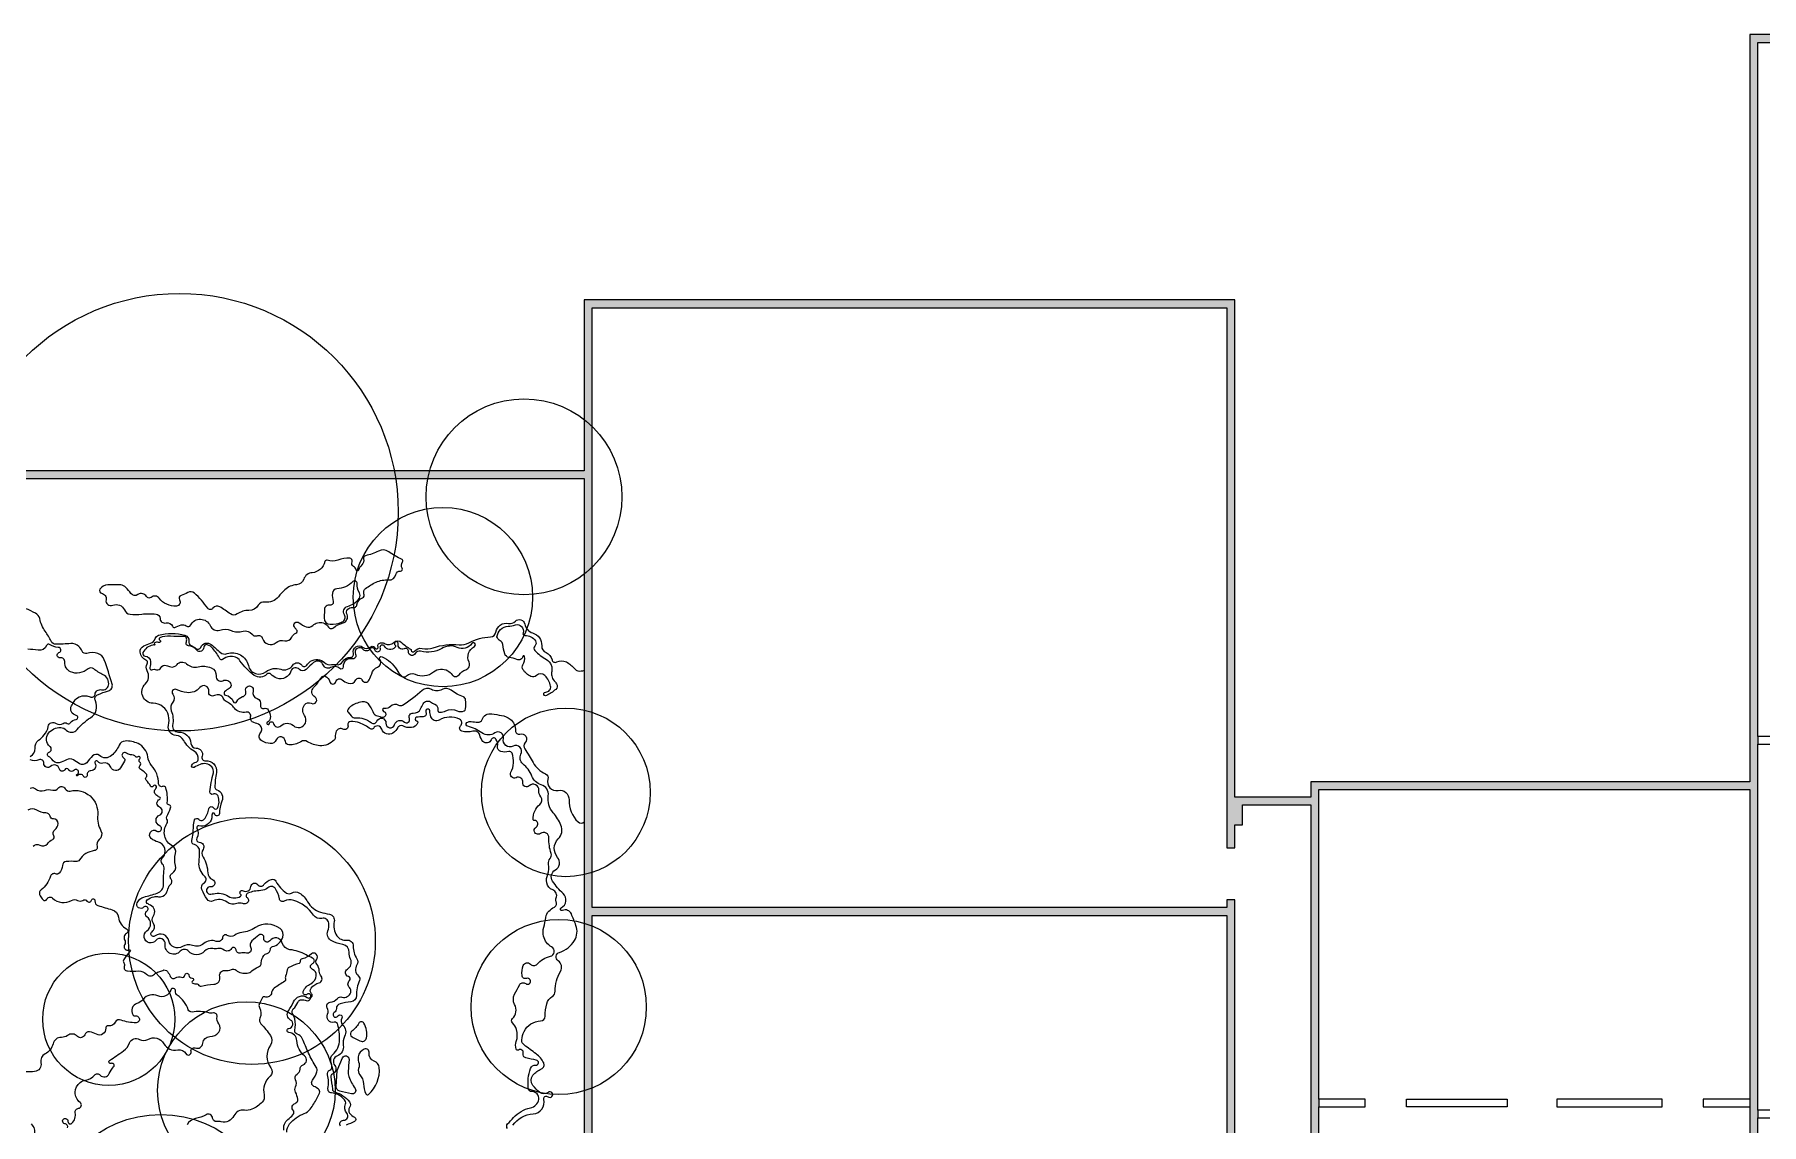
# Model space of a CAD drawing. Header units: millimetres. Extents: x 649586 to 788004, y 156365 to 293101.
# Drawn here: x 687372 to 740442, y 258979 to 292467 of the extents above; entities that cross this region are included whole.
import ezdxf

# ---------------------------------------------------------------- set-up
doc = ezdxf.new("R2010")
doc.units = ezdxf.units.MM
for name, color, linetype in [('archi', 7, 'Continuous'), ('rock', 30, 'Continuous'), ('water', 130, 'Continuous')]:
    doc.layers.add(name, color=color, linetype=linetype)
for name, color, linetype, lineweight in [('archiw', 255, 'Continuous', 0), ('plant', 90, 'Continuous', 0), ('road', 50, 'Continuous', 0)]:
    doc.layers.add(name, color=color, linetype=linetype, lineweight=lineweight)

msp = doc.modelspace()

# ---------------------------------------------------------------- hatches: boundary and pattern name
at = {"layer": 'archiw', "lineweight": 15}
h = msp.add_hatch(color=0, dxfattribs=at)
h.dxf.hatch_style = 1
h.paths.add_polyline_path([(661537, 169234), (661298, 169215), (661383, 168167), (661622, 168187)])
h.paths.add_polyline_path([(661817, 184138), (661577, 184127), (661602, 183578), (661842, 183588)])
h.paths.add_polyline_path([(661769, 185224), (661529, 185213), (661552, 184686), (661792, 184697)])
h.paths.add_polyline_path([(661125, 192974), (661365, 192988), (661314, 193881), (661074, 193868)])
h.paths.add_polyline_path([(661186, 196156), (660946, 196142), (660992, 195335), (661231, 195349)])
h.paths.add_polyline_path([(763625, 292227), (763625, 259422), (762122, 259422), (762122, 259182), (763625, 259182), (763625, 255406), (763865, 255406), (763865, 292227), (763865, 292467), (740086, 292467), (740086, 292227), (740086, 269506), (726598, 269506), (726598, 269035), (724257, 269035), (724257, 284312), (704266, 284312), (704266, 279065), (668998, 279065), (667715, 277743), (665356, 262079), (663663, 258059), (663663, 234492), (660462, 230565), (653640, 230565), (653640, 207333), (657864, 207333), (657864, 201885), (660763, 201885), (660872, 197588), (656789, 197450), (657658, 181179), (660398, 181179), (661138, 171221), (657138, 170775), (657576, 163625), (702454, 162314), (703246, 163037), (704943, 162990), (707445, 162920), (707452, 163160), (705189, 163223), (705263, 165876), (705270, 166116), (705315, 167725), (707292, 167670), (707298, 167909), (706089, 167943), (706115, 168857), (705875, 168863), (705849, 167950), (705081, 167971), (704949, 163230), (703156, 163280), (702364, 162556), (661981, 163737), (661886, 164916), (661646, 164897), (661739, 163744), (657802, 163859), (657629, 166687), (660311, 166936), (660288, 167175), (657614, 166927), (657391, 170562), (661156, 170981), (661240, 169934), (661479, 169953), (661394, 171008), (660639, 181179), (661950, 181179), (661931, 181589), (661692, 181578), (661699, 181419), (660621, 181419), (657886, 181419), (657669, 185465), (659444, 185526), (659664, 182433), (661649, 182522), (661660, 182289), (661899, 182300), (661870, 182963), (661630, 182953), (661639, 182762), (659887, 182684), (659667, 185773), (657657, 185705), (657580, 187139), (661433, 187344), (661446, 187062), (661686, 187072), (661662, 187597), (657567, 187378), (657431, 189926), (661524, 190161), (661424, 191931), (661185, 191918), (661271, 190387), (657419, 190166), (657042, 197218), (660878, 197348), (660894, 197064), (661133, 197077), (661118, 197356), (660997, 202125), (658104, 202125), (658104, 207573), (653880, 207573), (653880, 230325), (660576, 230325), (663903, 234407), (663903, 258011), (665589, 262013), (667941, 277631), (669100, 278825), (704266, 278825), (704266, 254756), (702638, 254756), (702638, 254516), (702638, 253640), (702878, 253640), (702878, 254516), (704266, 254516), (704266, 251633), (704506, 251633), (704506, 265403), (724017, 265403), (724017, 251681), (724257, 251681), (724257, 252385), (725370, 252385), (725370, 252625), (724257, 252625), (724257, 265883), (724017, 265883), (724017, 265643), (704506, 265643), (704506, 278825), (704506, 284072), (724017, 284072), (724017, 268795), (724017, 267474), (724257, 267474), (724257, 268181), (724497, 268181), (724497, 268795), (726598, 268795), (726598, 252382), (727078, 252382), (727078, 252622), (726838, 252622), (726838, 269266), (740086, 269266), (740086, 255406), (740326, 255406), (740326, 292227)])
h = msp.add_hatch(color=0, dxfattribs=at)
h.dxf.hatch_style = 1
h.paths.add_polyline_path([(763625, 292227), (763625, 259182), (763625, 255406), (763865, 255406), (763865, 292227), (763865, 292467), (740086, 292467), (740086, 292227), (740086, 255406), (740326, 255406), (740326, 259182), (740326, 292227)])

# ---------------------------------------------------------------- linework, layer by layer
at = {"layer": 'archi', "lineweight": 15}
for points in [[(763865, 292467), (740086, 292467), (740086, 292227), (740086, 269506), (726598, 269506), (726598, 269035), (724257, 269035), (724257, 284312), (704266, 284312), (704266, 279065), (668998, 279065), (667715, 277743), (665356, 262079), (663663, 258059), (663663, 234492), (660462, 230565), (653640, 230565), (653640, 207333)], [(741975, 270902), (740326, 270902), (740326, 292227), (763625, 292227)], [(724257, 252625), (724257, 265883), (724017, 265883), (724017, 265643), (704506, 265643), (704506, 278825), (704506, 284072), (724017, 284072), (724017, 268795), (724017, 267474), (724257, 267474), (724257, 268181), (724497, 268181), (724497, 268795), (726598, 268795), (726598, 252382)], [(653880, 207573), (653880, 230325), (660576, 230325), (663903, 234407), (663903, 258011), (665589, 262013), (667941, 277631), (669100, 278825), (704266, 278825)], [(704266, 278825), (704266, 254756)], [(741830, 259422), (740326, 259422), (740326, 270662), (741975, 270662)], [(726838, 252622), (726838, 259518), (728264, 259518), (728264, 259758), (726838, 259758), (726838, 268795), (726838, 269266), (740086, 269266), (740086, 259758), (738653, 259758), (738653, 259518), (740086, 259518), (740086, 255406)], [(704506, 256458), (704506, 265403), (724017, 265403), (724017, 256458)], [(737388, 259758), (734149, 259758), (734149, 259518), (737388, 259518), (737388, 259758)], [(740326, 255406), (740326, 259182), (741830, 259182)]]:
    msp.add_lwpolyline(points, dxfattribs=at)
msp.add_lwpolyline([(729531, 259518), (729531, 259758), (732627, 259758), (732627, 259518)], close=True, dxfattribs=at)
at = {"layer": 'archiw', "lineweight": 15}
for p, q in [((740326, 270902), (740326, 270662)), ((726838, 259758), (726838, 259518)), ((740086, 259758), (740086, 259518)), ((740326, 259422), (740326, 259182))]:
    msp.add_line(p, q, dxfattribs=at)
at = {"layer": 'plant', "lineweight": 15}
for centre, radius in [((691827, 277790), 6721), ((702414, 278263), 3009), ((699921, 275181), 2754), ((703700, 269182), 2591), ((694053, 264616), 3792), ((703482, 262588), 2691), ((689655, 262210), 2032), ((693882, 260022), 2729), ((691250, 255778), 3506)]:
    msp.add_circle(centre, radius, dxfattribs=at)
at = {"layer": 'road', "lineweight": 15}
for points in [[(689621, 275558, 0.246507), (689381, 275421, 0.532688), (689433, 275300, -0.416282), (689570, 275100, 0.602799), (689781, 274932, -0.418899), (690134, 274789, 0.270429), (690308, 274658, 0.059956), (690666, 274658, -0.059956), (691109, 274658, -0.368955), (691230, 274526, 0.479996), (691414, 274389, -0.394617), (691609, 274284, 0.436398), (691679, 274253, -0.021147), (691874, 274325, -0.255134), (692033, 274296, 0.477524), (692175, 274325, -0.63441), (692767, 274306, 0.386116), (693064, 274170, -0.176749), (693412, 274156, 0.165297), (693784, 274133, -0.30012), (694056, 274043, 0.315758), (694212, 273997, -0.423748), (694378, 273911, 0.532876), (694793, 273782, -0.233634), (695063, 273842, 0.363732), (695279, 273948, -0.180356), (695406, 274078, 0.503011), (695426, 274178, -0.03929), (695359, 274264, -0.852582), (695502, 274394, 0.076939), (695722, 274268, 0.299365), (695922, 274311, -0.288808), (696245, 274388, -0.1685), (696406, 274262, 0.446901), (696559, 274238, -0.106044), (696852, 274388, 0.462553), (696975, 274647, -0.617208), (697148, 274861, 0.427123), (697281, 274949, -0.250117), (697447, 275161, 0.407291), (697497, 275287, -0.348846), (697544, 275448, -0.045235), (697867, 275638, -0.132817), (698259, 275708, 0.391863), (698475, 275874, -0.39395), (698615, 275982, 0.617859), (698669, 276068, -0.322004), (698683, 276261, 0.492535), (698666, 276339, -0.042443), (698256, 276576, 0.28054), (697944, 276595, -0.074393), (697545, 276455, 0.428184), (697483, 276359, -0.27031), (697426, 276169, 0.139347), (697333, 276014, -0.764129), (697258, 276014, 0.192848), (697173, 276126, -0.378649), (697129, 276268, 0.537118), (697059, 276379, 0.097607), (696692, 276314, -0.18714), (696368, 276314, 0.46411), (696293, 276273, -0.336047), (695904, 275932, 0.303021), (695645, 275731, -0.305444), (695424, 275561, 0.174174), (695068, 275407, 0.032802), (694865, 275191, -0.260856), (694454, 275031, 0.302352), (694249, 274931, -0.274853), (693961, 274774, 0.168212), (693604, 274664, -0.326327), (693391, 274664, 0.019175), (693065, 274884, 0.392633), (692855, 274843, -0.509467), (692694, 274843, 0.04752), (692286, 275304, 0.337601), (692083, 275325, -0.06374), (691876, 275232, 0.49688), (691828, 275101, -0.567929), (691731, 274908, -0.253886), (691204, 275146, 0.428753), (690955, 275174, -0.466292), (690818, 275198, 0.435038), (690550, 275259, -0.396751), (690335, 275294, 0.01882), (690183, 275477, 0.194972), (690020, 275556, 0.032462), (689621, 275558, -56.585339)], [(687239, 269312, -0.299831), (687402, 269293, 0.263693), (687676, 269243, -0.150628), (687932, 269252, 0.305338), (688100, 269309, -0.542725), (688315, 269293, 0.334817), (688469, 269224, -0.508415), (689314, 268489, 0.145235), (689413, 268003, -0.356184), (689360, 267730, 0.29552), (689296, 267524, -0.455159), (689209, 267393, 0.216015), (688750, 267106, -0.280404), (688647, 267057, 0.054404), (688348, 267057, 0.366935), (688232, 266934, -0.18358), (688128, 266701, -0.304923), (688015, 266678, 0.447317), (687859, 266604, -0.161189), (687574, 266189, 0.416244), (687548, 266000, -0.011584), (687632, 265886, 0.58676), (687753, 265898, -0.524322), (687928, 265933, 0.337168), (688512, 265862, -0.271374), (688691, 265862, 0.28192), (688857, 265865, -0.391688), (688984, 265843, 0.621533), (689121, 265869, -0.946856), (689230, 265845, 0.381736), (689321, 265703, -0.008461), (689759, 265572, -0.290659), (689950, 265345, 0.239473), (690195, 264988, -0.594138), (690195, 264846, 0.419557), (690141, 264656, -0.264314), (690141, 264494, 0.600254), (690243, 264332, 0.066014), (690283, 264340, -0.794072), (690312, 264295, 0.050086), (690113, 264047, 0.295691), (690113, 263946, -0.226767), (690128, 263834, 0.5091), (690229, 263694, 0.002087), (690577, 263694, -0.204637), (690813, 263594, 0.424698), (691055, 263594, -0.1472), (691191, 263670, 0.067023), (691310, 263714, -0.382771), (691459, 263677, -0.039074), (691545, 263526, 0.455026), (691705, 263481, -0.236971), (691893, 263501, 0.506412), (691991, 263566, -0.950716), (692116, 263566, 0.410284), (692216, 263474, -0.830736), (692235, 263391, 0.6587), (692235, 263316, 0.132504), (692366, 263297, -0.334486), (692406, 263274, 0.368832), (692494, 263230, -0.051952), (692882, 263285, 0.477664), (693065, 263528, -0.518924), (693218, 263706, 0.123873), (693422, 263737, -0.270302), (693566, 263718, 0.206601), (693910, 263630, 0.142647), (694049, 263695, -0.089767), (694252, 263817, 0.302614), (694340, 263942, -0.154385), (694419, 264167, -0.171219), (694521, 264234, 0.339867), (694623, 264364, -0.348036), (694686, 264442, 0.269684), (695003, 264735, 0.313831), (694918, 265000, 0.318252), (694162, 265027, -0.120316), (693740, 264878, 0.143146), (693522, 264789, -0.348119), (693297, 264789, 0.59008), (693151, 264728, -0.482672), (692957, 264605, 0.26226), (692575, 264537, -0.263348), (692228, 264476, 0.228163), (691915, 264442, -0.520493), (691500, 264619, 0.554309), (691080, 264773, -1.026781), (690984, 264902, 0.423373), (691025, 265155, -0.33145), (691025, 265384, 0.486003), (690936, 265712, -0.064366), (690837, 265770, -0.490684), (690837, 265876, -0.111065), (691049, 265975, -0.108429), (691179, 265975, 0.330496), (691414, 266080, 0.063068), (691486, 266258, -0.166639), (691547, 266351, 0.417805), (691568, 266512, -0.45535), (691602, 266690, 0.337605), (691704, 266936, -0.129541), (691704, 267309, 0.342396), (691611, 267529, -0.436009), (691441, 268226, 0.299906), (691441, 268363, -0.267147), (691436, 268442, 0.016951), (691555, 268703, 0.498057), (691496, 268803, -0.418857), (691448, 268865, 0.112458), (691406, 269322, 0.436197), (691315, 269364, -0.524173), (691187, 269447, 0.171256), (690969, 270010, -0.145045), (690853, 270271, 0.254467), (690552, 270682, 0.123675), (690160, 270760, 0.283726), (689971, 270629, -0.111262), (689737, 270313, -0.372478), (689367, 270313, 0.407895), (689154, 270300, 0.010794), (688975, 270094, -0.38639), (688755, 270063, 0.017019), (688566, 270181, 0.270078), (688350, 270181, -0.075164), (688129, 270094, -0.346058), (687899, 270202, 0.195148), (687819, 270272, -0.711301), (687819, 270417, 0.598891), (687847, 270596, -0.422655), (687798, 271001, -0.238183), (688176, 271172, -0.194495), (688346, 271096, 0.452569), (688680, 271109, -0.081902), (689093, 271476, 0.382198), (689242, 271997, -0.424287), (689309, 272180, -0.035458), (689641, 272300, 0.417913), (689757, 272511, 0.012449), (689516, 273255, 0.232162), (689314, 273453, 0.161356), (688982, 273453, -0.390466), (688834, 273520, 0.090732), (688738, 273665, 0.234585), (688484, 273757, -0.030185), (688027, 273732, -0.286824), (687882, 273824, 0.041628), (687702, 274131, -0.103438), (687534, 274520, 0.238651), (687399, 274691, -0.007694), (687126, 274822, 0.268635)], [(696780, 258922, -0.645674), (696872, 259108, 0.671046), (696970, 259321, -0.32315), (696933, 259608, 0.265169), (696931, 259681, 0.24412), (696498, 259948, -0.448799), (696390, 260088, 0.111218), (696377, 260502, -0.367541), (696447, 260647, 0.324185), (696513, 260759, 0.041869), (696480, 260937, -0.286277), (696536, 261124, 0.214398), (696747, 261588, 0.058812), (696696, 262042, 0.405991), (696578, 262117, -0.613848), (696378, 262369, 0.248569), (696367, 262559, -0.557866), (696457, 262736, 0.195314), (696684, 262850, -0.290708), (696821, 262890, 0.408362), (697089, 263035, 0.280639), (697051, 263183, -0.419923), (697051, 263401, 0.584186), (697018, 263524, -0.677174), (696988, 263753, 0.396067), (697084, 264055, -0.125487), (697042, 264263, 0.382235), (696845, 264508, -0.077275), (696505, 264620, -0.379715), (696385, 264925, 0.121136), (696412, 265168, 0.446385), (696202, 265311, -0.315515), (695941, 265413, 0.172428), (695339, 265864, 0.198119), (695041, 265837, -0.521664), (694897, 265912, 0.132866), (694764, 266234, 0.433857), (694545, 266254, -0.171161), (694325, 266165, 0.07127), (693929, 266090, 0.593563), (693905, 265948, -0.591237), (693875, 265767, -0.170436), (693769, 265767, 0.170436), (693587, 265767, -0.245108), (693289, 265810, 0.2759), (692864, 265846, -0.37663), (692676, 265898, -0.047453), (692518, 266195, -0.363459), (692582, 266398, 0.492712), (692600, 266610, -0.227861), (692427, 267041, 0.00326), (692446, 267362, 0.362), (692285, 267578, -0.410132), (692207, 267703, 0.054992), (692255, 268132, -0.087723), (692291, 268336, -0.58412), (692419, 268357, 0.479795), (692585, 268357, 0.124791), (692733, 268681, -0.72955), (692878, 268700, 0.633818), (692997, 268700, 0.202228), (693012, 269066, 0.442592), (692859, 269127, -0.589165), (692762, 269195, -0.035274), (692867, 269781, 0.259386), (692817, 269965, 0.304033), (692461, 270042, 0.042619), (692277, 269950, -0.787058), (692207, 270020, -0.204287), (692335, 270112, 0.304638), (692400, 270180, 0.312778), (692275, 270447, -0.14004), (691956, 270781, 0.262143), (691720, 270934, -0.463895), (691490, 271241, 0.113974), (691490, 271540, 0.34743), (691013, 271921, -0.670177), (690776, 272510, 0.338914), (690835, 272921, -0.260593), (690835, 273134, 0.449455), (690796, 273248, -0.279255), (690618, 273488, -0.311746), (690728, 273682, -0.044402), (690936, 273762, 0.260701), (691081, 273906, -0.260701), (691185, 274010, -0.138371), (691995, 274010, -0.38747), (692110, 273826, 0.359504), (692184, 273692, -0.09126), (692328, 273603, 0.524602), (692478, 273637, -0.507784), (692801, 273722, -0.007736), (693084, 273483, 0.267332), (693288, 273444, -0.445014), (693943, 273079, 0.547681), (694483, 272887, -0.252302), (694946, 272964, 0.343141), (695307, 273088, -0.541735), (695584, 273088, 0.541735), (695736, 273088, -0.10433), (695857, 273209, -0.348633), (696285, 273169, 0.251471), (696502, 273108, -0.110831), (696643, 273108, 0.326716), (696840, 273194, -0.271535), (697082, 273330, 0.511212), (697172, 273451, -0.741626), (697455, 273642, 0.360659), (697684, 273645, -0.480121), (697841, 273615, 0.935574), (697932, 273655, -0.530675), (698023, 273781, -0.111809), (698143, 273751, 0.320674), (698412, 273790, -0.403209), (698650, 273790, 0.062345), (698926, 273584, -0.249848), (698950, 273546, 0.684107), (699047, 273517, -0.279796), (699285, 273605, 0.127415), (699625, 273628, -0.105797), (700418, 273714, 0.152249), (700718, 273774, -0.115006), (701389, 273962, 0.359417), (701552, 274108, -0.434334), (701936, 274374, 0.263532), (702151, 274440, -0.619904), (702437, 274353, 0.287235), (702677, 274082, -0.348535), (702959, 273684, 0.321272), (703091, 273475, -0.249922), (703275, 273255, 0.500965), (703419, 273189, -0.252382), (703715, 273189, -0.097376), (703976, 272974, 0.168819), (704068, 272918, 0.157829), (704274, 272938, 3.636825)], [(687333, 267527, -0.356821), (687531, 267564, 0.353069), (687767, 267606, -0.098244), (687934, 267736, 0.442751), (687966, 267850, -0.395627), (688003, 268041, 0.239428), (688096, 268221, 0.412341), (687953, 268367, -0.349203), (687852, 268449, 0.356485), (687720, 268554, -0.153486), (687442, 268637, 0.306767), (687168, 268637, -0.140777)], [(695881, 264223, -0.141124), (695599, 264070, 0.391857), (695536, 263980, -0.370965), (695500, 263925, 0.04582), (695185, 263799, 0.246817), (695138, 263732, -0.061831), (695087, 263535, 0.191305), (695087, 263437, -0.375573), (695066, 263377, 0.032376), (694738, 263164, 0.201441), (694659, 263030, -0.470623), (694449, 262899, 0.393349), (694363, 262860, -0.024893), (694284, 262694, 0.252397), (694284, 262568, -0.225006), (694300, 262245, 0.289247), (694330, 262074, -0.027923), (694622, 261713, -0.32241), (694622, 261420, 0.332969), (694635, 260722, -0.398164), (694610, 260459, 0.278974), (694427, 259887, -0.249119), (694370, 259668, -0.107828), (694053, 259445, -0.138237), (693826, 259416, 0.330393), (693497, 259242, -0.355901), (693112, 259060, 0.084562), (692967, 259070, -0.416967), (692845, 259172, 0.543797), (692644, 259278, -0.076045), (692316, 259157, 0.218912), (692061, 258968, 0.383959)], [(695126, 258740, -0.187659), (695212, 258999, -0.132349), (695658, 259316, 0.141952), (695844, 259453, 0.040485), (696051, 259775, 0.02833), (696130, 259945, 0.337206), (696097, 260064, 0.051119), (695956, 260150, -0.489131), (695915, 260338, 0.108462), (696050, 260600, 0.212709), (696028, 260738, -0.041283), (695794, 261171, -0.000894), (695599, 261619, 0.230558), (695444, 261751, -0.405075), (695369, 261875, 0.112358), (695369, 262221, 0.092236), (695306, 262366, -0.370623), (695325, 262530, 0.115583), (695462, 262731, -0.302649), (695576, 262812, -0.098116), (695724, 262787, 0.380656), (695841, 262831, -0.078776), (695888, 262895, 0.4193), (695888, 262990, -0.383655), (695877, 263171, -0.155938), (696118, 263333, 0.536822), (696180, 263530, -0.173177), (696124, 263690, 0.184917), (696043, 263907, -0.365387), (696039, 264041, 0.379569), (696030, 264213, 0.380528), (695881, 264223, 7.802189)], [(688389, 258873, 0.441313), (688305, 259001, -2.320261), (688400, 259074, 0.708819), (688521, 259016, 0.243882), (688622, 259341, -0.435312), (688723, 259476, 0.677283), (688773, 259655, -0.237704), (688622, 259968, -0.229503), (688774, 260270, -0.122091), (688945, 260343, 0.17403), (689216, 260495, -0.45527), (689389, 260495, 0.554773), (689670, 260540, -0.082377), (689804, 260752, 0.803572), (689731, 260853, -0.92061), (689681, 260948, 0.012158), (690102, 261236, 0.147598), (690295, 261487, -0.461585), (690594, 261594, 0.266502), (690859, 261594, -0.416843), (691349, 261459, 0.327792), (691771, 261267, -0.323702), (692024, 261155, 0.857941), (692182, 261217, -0.597307), (692312, 261329, 0.499385), (692543, 261476, -0.39136), (692762, 261678, 0.236448), (693033, 261813, 0.333091), (693033, 262067, -0.21398), (692982, 262292, 0.537179), (692869, 262404, -0.115677), (692725, 262409, 0.106078), (692212, 262434, -0.371634), (692095, 262505, 0.16973), (691760, 262949, -0.289979), (691703, 263077, 0.932386), (691558, 263108, -0.457335), (691161, 262928, 0.343031), (690707, 262822, -0.148393), (690519, 262694, 0.489296), (690392, 262354, 0.295265), (690479, 262312, -1.048944), (690496, 262106, -0.104497), (690034, 262188, 0.392799), (689853, 262119, -0.330246), (689641, 262009, 0.486977), (689560, 261935, -0.591882), (689278, 261749, 0.075438), (689063, 261824, 0.377809), (688913, 261735, -0.56833), (688695, 261685, 0.377775), (688385, 261711, -0.170803), (688198, 261654, 0.360522), (687940, 261457, -0.222374), (687697, 261146, 0.342177), (687567, 260872, -0.441932), (687376, 260602, -0.116576), (686850, 260660, 0.321439)], [(687266, 258994, -0.282341), (687365, 258669, 0.188612)]]:
    msp.add_lwpolyline(points, format="xyb", dxfattribs=at)
at = {"layer": 'rock', "lineweight": 15}
for points in [[(696280, 274799), (696274, 274540, 0.41395), (696457, 274348, 0.106656), (696824, 274418, 0.459676), (696895, 274641, -0.487209), (696988, 274895, 0.057043), (697174, 274979, 0.114926), (697355, 275154, 0.294484), (697355, 275315, -0.167296), (697284, 275602, 0.70389), (697158, 275660, -0.18502), (696660, 275434, 0.379023), (696524, 275299, 0.084186), (696551, 275046, -0.542391), (696456, 274937, 0.426099), (696280, 274799, 0.930761)], [(691006, 273706, 0.248798), (690705, 273477, 0.529504), (690769, 273372, -0.374269), (690938, 273206, -0.107813), (690913, 273016, 0.63618), (690976, 272952, -0.175857), (691120, 272952, 0.39959), (691256, 273012, -0.413038), (691421, 273079, 0.045852), (691557, 273037, 0.29016), (691752, 273109, -0.441724), (692044, 273134, 0.24962), (692400, 273041, -0.154994), (692798, 273012, -0.329215), (692955, 272758, 0.571243), (693158, 272614, -0.444693), (693408, 272504, -0.364954), (693357, 272377, 0.062156), (693213, 272275, 0.6169), (693243, 272169, -0.25843), (693480, 271970, 0.686846), (693590, 271970, -0.246561), (693764, 272123, 0.436138), (693862, 272296, -1.371818), (694090, 272296, 0.412328), (694209, 272063, -0.401855), (694315, 271864, 0.613649), (694425, 271763, -0.368966), (694552, 271716, -0.040002), (694603, 271606, -0.178209), (694603, 271411, -0.219966), (694535, 271344, 1.718668), (694590, 271297, -0.830179), (694717, 271297, 0.592643), (694938, 271225, -0.385721), (695328, 271232, 0.505982), (695695, 271313, 0.26556), (695671, 271544, -0.321896), (695671, 271870, -0.377941), (695878, 271918, 0.992991), (695987, 272114, -0.493768), (695946, 272400, 0.062349), (696184, 272712, -0.378134), (696306, 272753, -0.23958), (696449, 272583, 0.79395), (696632, 272583, -0.566793), (696822, 272644, 0.10117), (697013, 272535, 0.377446), (697250, 272637, -0.631461), (697434, 272637, 0.631461), (697658, 272637, 0.034892), (697733, 272827, -0.217508), (697916, 273031, 0.47263), (697984, 273268, -0.759909), (698052, 273350, -0.154241), (698507, 272943, 0.063406), (698650, 272759, 0.419064), (698803, 272761, -0.31675), (699067, 272812, 0.281874), (699635, 272885, -0.308415), (700071, 272919, -0.106875), (700205, 272798, 0.511737), (700417, 272798, -0.158085), (700623, 272948, 0.4443), (700725, 273181, -0.391686), (700890, 273666, 1.251777), (700811, 273756, -0.354051), (700364, 273636, 0.245075), (699887, 273606, -0.208974), (699238, 273520, 0.360069), (699071, 273447, -0.813925), (698865, 273503, 0.565085), (698727, 273597, -0.617878), (698547, 273743, 1.708202), (698448, 273713, -0.426805), (698448, 273632, -0.477387), (698129, 273672, 0.900682), (697989, 273605, -1.05666), (697831, 273558, 0.659689), (697674, 273585, -0.512089), (697471, 273575, 0.903521), (697238, 273425, -0.622155), (697134, 273285, 0.494454), (696858, 273037, -0.666657), (696757, 272984, 0.307353), (696463, 273015, -0.453733), (696247, 273096, 0.525045), (695948, 273170, 0.00579), (695718, 272961, -0.391688), (695512, 272961, 0.209806), (695371, 273010, 0.313292), (695249, 272910, -0.435566), (694822, 272691, -0.113406), (694638, 272810, 0.422692), (694513, 272810, -0.374217), (694126, 272777, -0.080802), (693685, 273226, 0.289138), (693370, 273357, 0.118945), (693150, 273262, -0.469096), (693069, 273281, 0.064674), (692856, 273599, 0.130348), (692681, 273717, 0.50161), (692571, 273642, -0.239006), (692505, 273525, -0.404292), (692358, 273551, 0.236198), (692103, 273686, -0.491272), (692034, 273780, 0.086109), (692047, 273901, 0.410612), (691962, 273976, -0.035436), (691546, 273983, 0.127201), (691220, 273928, 0.649375), (691220, 273863, -0.997412), (691187, 273790, 0.274782), (691062, 273774, 0.567114), (691068, 273730, -0.890184), (691061, 273710, 0.120069), (691006, 273706, 4.177399)], [(701582, 273959, -0.368738), (701927, 274289, 0.057659), (702149, 274328, -0.606726), (702385, 274084, 0.528025), (702446, 274003, -0.271798), (702765, 273837, -0.344971), (702748, 273679, 0.40483), (702748, 273540, 0.072425), (703101, 273268, -0.175282), (703251, 273094, -0.078105), (703273, 272991, -0.068032), (703265, 272900, 0.109967), (703265, 272760, 0.130847), (703341, 272614, -0.042232), (703412, 272521, -0.370262), (703388, 272346, -0.062295), (703107, 272154, -1.272193), (703080, 272265, 0.463895), (703232, 272444, 0.165027), (703057, 272770, 0.395204), (702794, 272770, -0.305002), (702628, 272743, -0.143863), (702383, 272957, -0.291804), (702383, 273104, 0.190801), (702432, 273359, 0.829124), (702378, 273359, -0.490122), (702195, 273265, 0.090385), (701958, 273328, -0.30962), (701820, 273439, -0.051854), (701766, 273721, 0.257258), (701686, 273841, -0.20534), (701583, 273966, -1.933125)], [(687243, 270287, 0.313997), (687389, 270541, -0.258137), (687497, 270784, 0.052916), (687670, 270946, 0.137422), (687794, 271210, -0.570135), (688032, 271302, 0.346935), (688254, 271302, -0.346935), (688378, 271302, 0.429599), (688471, 271316, -0.209107), (688651, 271424, 0.852942), (688654, 271546, -0.498746), (688508, 271841, -0.029806), (688588, 271979, -0.271378), (688942, 272152, -0.095493), (689084, 272113, 0.514864), (689231, 272193, -0.444364), (689435, 272336, 0.421947), (689646, 272472, 0.343822), (689483, 272797, -0.053174), (689190, 272977, 0.341539), (689020, 272977, -0.113531), (688754, 272855, -0.160352), (688481, 272885, -0.312224), (688307, 273178, 0.477341), (688157, 273318, -0.929297), (688123, 273475, 0.848956), (688102, 273638, -0.140495), (687833, 273727, 0.489328), (687741, 273697, -0.364407), (687481, 273547, 0.033122), (687166, 273581, -0.556824)], [(697015, 271651), (697102, 271531, 0.267303), (697236, 271471, -0.200708), (697716, 271324, 0.511749), (697896, 271371, -0.855575), (698170, 271311, 0.893346), (698437, 271264, -0.562449), (698737, 271344, 0.818421), (698891, 271451, -0.567776), (699011, 271618, 0.306942), (699238, 271745, 0.000974), (699318, 271905, -0.448218), (699538, 271965, 0.047257), (699678, 271891, -0.370809), (699762, 271728, 0.499577), (699831, 271645, 0.092683), (700012, 271687, -0.210408), (700363, 271687, 0.210408), (700579, 271687, 0.288358), (700620, 271748, 0.016532), (700620, 272023, 0.31221), (700550, 272118, -0.087358), (700179, 272321, 0.308834), (699903, 272342, -0.267288), (699567, 272342, 0.326777), (699284, 272311, -0.048519), (698678, 271856, -0.280565), (698569, 271856, 0.359724), (698309, 271818, -0.278034), (698125, 271763, 0.972453), (698099, 271671, -0.610781), (698128, 271500, -0.25003), (698037, 271486, 0.019668), (697873, 271537, -0.218727), (697812, 271587, 0.01102), (697681, 271844, 0.323811), (697436, 271963, 0.108945), (697081, 271816, 0.147623), (696992, 271702, 0.433635), (697015, 271651, 0.099265)], [(702070, 258956, -0.221321), (702696, 259305, 0.462399), (703021, 259748, -0.722675), (703153, 259829, 2.145287), (703153, 259963, -0.364128), (702898, 259963, -0.050824), (702689, 260179, -0.347709), (702689, 260490, -0.12793), (702949, 260686, 0.431924), (703019, 260871, 0.124069), (702784, 261150, -0.006621), (702416, 261423, -0.249971), (702346, 261575, -0.101559), (702416, 261836, -0.276773), (702925, 262159, 0.407034), (703064, 262302, -0.067485), (703116, 262688, -0.190119), (703283, 262911, 0.265663), (703370, 263071, -0.141465), (703534, 263682, 0.394376), (703465, 264008, -0.62159), (703505, 264267, 0.180911), (703965, 264627, 0.229343), (704011, 265094, 0.01406), (703870, 265446, 0.414378), (703595, 265555, -0.977013), (703556, 265639, 0.526183), (703620, 266074, -0.054798), (703293, 266452, -0.446613), (703377, 266798, 0.479993), (703447, 267182, -0.392361), (703467, 267754, 0.303428), (703549, 268175, 0.08023), (703313, 268554, -0.218563), (703159, 269077, 0.371369), (702943, 269416, -0.231743), (702656, 269682, 0.132474), (702379, 270062, -0.361335), (702319, 270353, 0.730767), (702077, 270603, -0.630543), (701779, 270837, 0.682897), (701521, 271010, -0.313195), (701122, 271010, 0.087081), (700686, 271212, -0.613086), (700662, 271325, -0.212232), (700794, 271360, 0.021941), (701000, 271337, 0.334114), (701125, 271419, -0.359696), (701424, 271595, -0.000749), (701725, 271546, -0.125964), (701987, 271432, -0.241329), (702153, 271075, 0.518675), (702283, 270975, -0.767678), (702452, 270710, 0.346713), (702437, 270516, -0.018868), (702696, 270097, 0.159234), (703070, 269756, -0.377778), (703148, 269583, 0.571937), (703460, 269242, -0.493135), (703797, 268955, 0.224087), (704077, 268273, 0.388303), (704266, 268273), (704266, 257994)], [(695035, 258803, -0.280285), (695161, 259132, 0.04527), (695314, 259275, 0.382679), (695314, 259428, -0.382679), (695314, 259571, -0.093932), (695404, 259640, 0.321868), (695463, 259751, 0.083827), (695394, 259968, -0.24181), (695394, 260137, 0.24181), (695394, 260348, -0.388405), (695441, 260523, 0.243047), (695531, 260676, -0.293345), (695627, 260808, 0.566863), (695672, 261083, -0.202781), (695434, 261554, 0.369294), (695189, 261804, -0.915399), (695189, 261931, 0.742199), (695242, 262186, -0.4436), (695173, 262473, 0.033311), (695333, 262744, -0.177121), (695514, 262915, -0.286666), (695753, 262877, 2.185564), (695753, 262978, -0.799393), (695631, 263069, -0.182043), (695859, 263302, 0.27547), (696031, 263555, 0.320695), (695914, 263742, -0.67111), (695914, 263923, 0.67111), (695914, 264093, -0.031935), (695717, 264189, 0.102615), (695221, 264349, -0.311906), (694986, 264552, 0.639692), (694602, 264621, -0.82107), (694421, 264701, 0.710117), (694267, 264797, 0.012179), (694053, 264616, 0.345085), (694016, 264408, -0.645219), (693888, 264243, 0.117722), (693701, 264243, -0.47316), (693568, 264344, 0.744476), (693424, 264381, -0.448127), (693195, 264339, 0.220583), (693008, 264381, -0.105212), (692848, 264381, 0.268441), (692596, 264299, -0.4462), (692107, 264299, 0.4462), (691849, 264299, -0.73888), (691385, 264514, 0.76418), (691102, 264634, -1.160844), (690827, 264926, 0.523116), (690827, 265355, -0.523116), (690827, 265535, 1.10771), (690724, 265655, -0.858281), (690526, 265793, -0.213752), (690732, 265964, 0.005189), (691145, 266085, 0.342128), (691334, 266351, -0.020887), (691334, 266565, -0.025084), (691357, 266822, 0.228844), (691308, 266977, -0.398135), (691308, 267175, 0.575113), (691165, 267659, -0.111686), (690959, 267763, -0.953182), (691131, 267995, 1.11113), (691217, 268159, -0.677703), (691217, 268486, 0.677703), (691217, 268727, -0.677703), (691217, 268968, 0.677703), (691217, 269036, -0.086087), (691105, 269105, -0.451203), (691105, 269303, 1.190276), (691019, 269372, -0.592458), (690941, 269372, 0.075306), (690804, 269553, -0.423821), (690804, 269648, 0.423821), (690804, 269751, 0.027665), (690674, 269863, 0.012435), (690612, 269908, -0.521953), (690612, 270000, 0.521953), (690612, 270112, -0.479916), (690605, 270216, 1.04359), (690545, 270276, -0.439639), (690485, 270276, 0.242411), (690321, 270336, 16.255044), (690321, 270336, -0.142867), (690200, 270388, 1.107783), (690105, 270247, -0.428876), (690136, 270139, 0.00124), (690014, 269933, -0.62573), (689714, 269957, 0.387179), (689467, 270078, -0.314425), (689319, 270129, 0.946999), (689231, 270071, -0.572929), (689103, 269845, 0.4551), (688991, 269714, -0.850585), (688877, 269677, 0.537501), (688694, 269697, -1.307212), (688671, 269731, 1.292833), (688583, 269859, -0.455258), (688438, 269859, -0.05996), (688425, 269878, 0.608978), (688303, 269878, -0.701136), (688137, 269899, 0.586387), (687867, 269980, -0.684775), (687659, 270076, 0.570195), (687508, 270179, -0.223914), (687243, 270179, -0.634101)], [(697097, 261703, 0.096274), (697409, 261536, 0.449253), (697576, 261637, 0.183016), (697494, 262088, 0.565646), (697339, 262088, -0.093144), (697121, 261843, 0.392172), (697097, 261703, 0.508615)], [(697640, 259903, 0.236974), (697966, 260729, 0.302769), (697807, 260926, -0.375185), (697655, 261175, 0.592519), (697504, 261295, 0.258126), (697318, 261058, 0.123552), (697331, 260907, -0.166464), (697331, 260694, 0.271348), (697368, 260508, -0.177625), (697481, 260225, 0.106548), (697555, 259923, 0.480638), (697640, 259903, -0.270114)], [(696638, 260136), (696669, 260640), (696835, 261022, -0.84015), (697038, 260973, -0.008448), (697009, 260615, 0.114476), (697031, 260448, 0.064902), (697223, 260086, -0.691998), (697111, 259920, 0.005809), (696751, 260001, -0.344968), (696638, 260136, -0.046376), (696642, 260193, -0.046376)]]:
    msp.add_lwpolyline(points, format="xyb", dxfattribs=at)
at = {"layer": 'water', "lineweight": 15}
for points in [[(701912, 258857, -0.418862), (701911, 258995, 0.014836), (702094, 259190, -0.1636), (702611, 259488, 0.308517), (702867, 259749, 0.492281), (702648, 259989, -0.404591), (702547, 260072, -0.113577), (702616, 260701, -0.343052), (702772, 260801, 0.951645), (702793, 260957, -0.008298), (702467, 261024, -0.433169), (702388, 261158, 0.702363), (702241, 261265, -0.515715), (702171, 261291, -0.145666), (702178, 261531, 0.153519), (702183, 261899, 0.127221), (702062, 262099, -0.421643), (702062, 262230, 0.336759), (702127, 262664, -0.256019), (702127, 262982, 0.007799), (702275, 263262, -0.470042), (702466, 263305, 1.672781), (702492, 263464, -0.48407), (702353, 263554, -0.113677), (702393, 263863, -0.560259), (702610, 263905, 0.439212), (702818, 263905, -0.146514), (703224, 264147, 0.672854), (703264, 264432, -0.201588), (703017, 264760, -0.133813), (703022, 265038, 0.044597), (703082, 265341, -0.181193), (703176, 265530, -0.054949), (703350, 265659, 0.381491), (703405, 265828, -0.210944), (703405, 265937, 0.439175), (703296, 266186, -0.27672), (703112, 266405, -0.138153), (703142, 266664, 0.148327), (703172, 266978, -0.229587), (703217, 267153, 0.260626), (703247, 267308, -0.090501), (703182, 267783, 0.638565), (702922, 267918, -1.066014), (702787, 268117, 0.785964), (702727, 268317, -0.416045), (702694, 268347, -0.239222), (702904, 268814, 0.408249), (702931, 269047, -0.18333), (702870, 269247, 0.681512), (702577, 269386, -0.702251), (702379, 269486, 0.596497), (702171, 269634, -0.722969), (702011, 269798, 0.208671), (702048, 270383, 0.394664), (701943, 270437, -0.1408), (701703, 270437, -0.377203), (701602, 270594, 0.188988), (701552, 270818, 0.616574), (701407, 270800, -0.570828), (701154, 270749, -0.123927), (701056, 270935, 0.423915), (700842, 271061, -0.136074), (700507, 271061, -0.582675), (700466, 271225, 0.523871), (700434, 271427, 0.24784), (699809, 271405, -0.482239), (699555, 271506, -0.048598), (699519, 271684, 1.2117), (699400, 271649, -0.546354), (699319, 271506, 0.016344), (699111, 271488, 0.888334), (699111, 271385, -0.480949), (699149, 271325, -0.292995), (698953, 271173, -0.140611), (698687, 271224, 0.415514), (698536, 271174, -0.13058), (698386, 271004, -0.498092), (698048, 271122, 0.652977), (697784, 271149, -0.455849), (697695, 271131, 0.076586), (697359, 271317, 0.096369), (697088, 271361, 0.490388), (697004, 271246, -0.673886), (696850, 271124, 0.429407), (696646, 271062, 0.151781), (696616, 270880, -0.230318), (696588, 270794, -0.218922), (696136, 270617, -0.129399), (695764, 270739, 0.295001), (695552, 270739, -0.153122), (695192, 270640, -0.38586), (695080, 270749, 0.79994), (694798, 270794, -0.324559), (694618, 270680, -0.127838), (694354, 270767, -0.45658), (694319, 271014, 0.437823), (694293, 271246, 0.104547), (694116, 271326, -0.433149), (694013, 271500, 0.568268), (693878, 271644, -0.281537), (693518, 271770, 0.098112), (693263, 271979, -0.164641), (693174, 272074, 0.450743), (692906, 272157, -0.647609), (692725, 272281, 0.78027), (692452, 272404, -0.270829), (692054, 272250, -0.058212), (691724, 272342, 0.784063), (691620, 272200, -0.364302), (691620, 271950, 0.26889), (691575, 271691, -0.130062), (691617, 271241, 0.472862), (691795, 271037, -0.406586), (692176, 270688, 0.410923), (692338, 270542, -0.537218), (692519, 270293, 0.557369), (692629, 270153, -0.506507), (692960, 269790, 0.052672), (692918, 269336, 0.320108), (692976, 269258, -0.441448), (693132, 268908, 0.102683), (693054, 268533, -0.889639), (692908, 268516, 0.7909), (692828, 268516, 0.07498), (692818, 268395, 1.258853)], [(692818, 268395, -0.434609), (692418, 268153, 0.672113), (692364, 268082, -0.267173), (692364, 267777, 0.569142), (692434, 267652, -0.582852), (692552, 267432, 0.289356), (692552, 267190, -0.138983), (692693, 266712, 0.310764), (692841, 266501, -0.896074), (692787, 266282, 1.145735), (692787, 266055, 0.018258), (692869, 266069, -0.191753), (693325, 265990, 0.281697), (693703, 265990, 0.506982), (693708, 266049, -0.889515), (693781, 266157, 0.536774), (694022, 266289, -0.691858), (694228, 266348, 0.503175), (694424, 266348, -0.16166), (694654, 266510, -0.362715), (694792, 266451, 0.129936), (695115, 266088, 0.300431), (695272, 266088, -0.300431), (695518, 266088, -0.120471), (695763, 265824, 0.196146), (696160, 265505, 0.021861), (696435, 265437, -0.417777), (696582, 265211, 0.203811), (696665, 264775, 0.287713), (696959, 264644, -0.460202), (697166, 264462, 0.147961), (697279, 264068, -0.295109), (697279, 263881, 0.374078), (697328, 263537, -0.327953), (697358, 263405, 0.106474), (697264, 262936, -0.390668), (697096, 262748, 0.039461), (696760, 262689, 0.344169), (696647, 262541, -0.249136), (696582, 262417, 1.259271), (696696, 262313, -1.016805), (696815, 262244, 0.350145), (696841, 262044, -0.331247), (696900, 261682, 0.167626), (696860, 261410, -0.365314), (696678, 261086, 0.513254), (696598, 260792, -0.520219), (696524, 260529, 0.366927), (696474, 260445, -0.020205), (696524, 260067, 0.311844), (696598, 259977, -0.162783), (697054, 259670, -0.339284), (697054, 259495, 0.339284), (697054, 259330, 0.109965), (697209, 259201, -0.607816), (697209, 259071, -0.039278), (696949, 258961, 0.720972)]]:
    msp.add_lwpolyline(points, format="xyb", dxfattribs=at)

doc.saveas('drawing.dxf')
